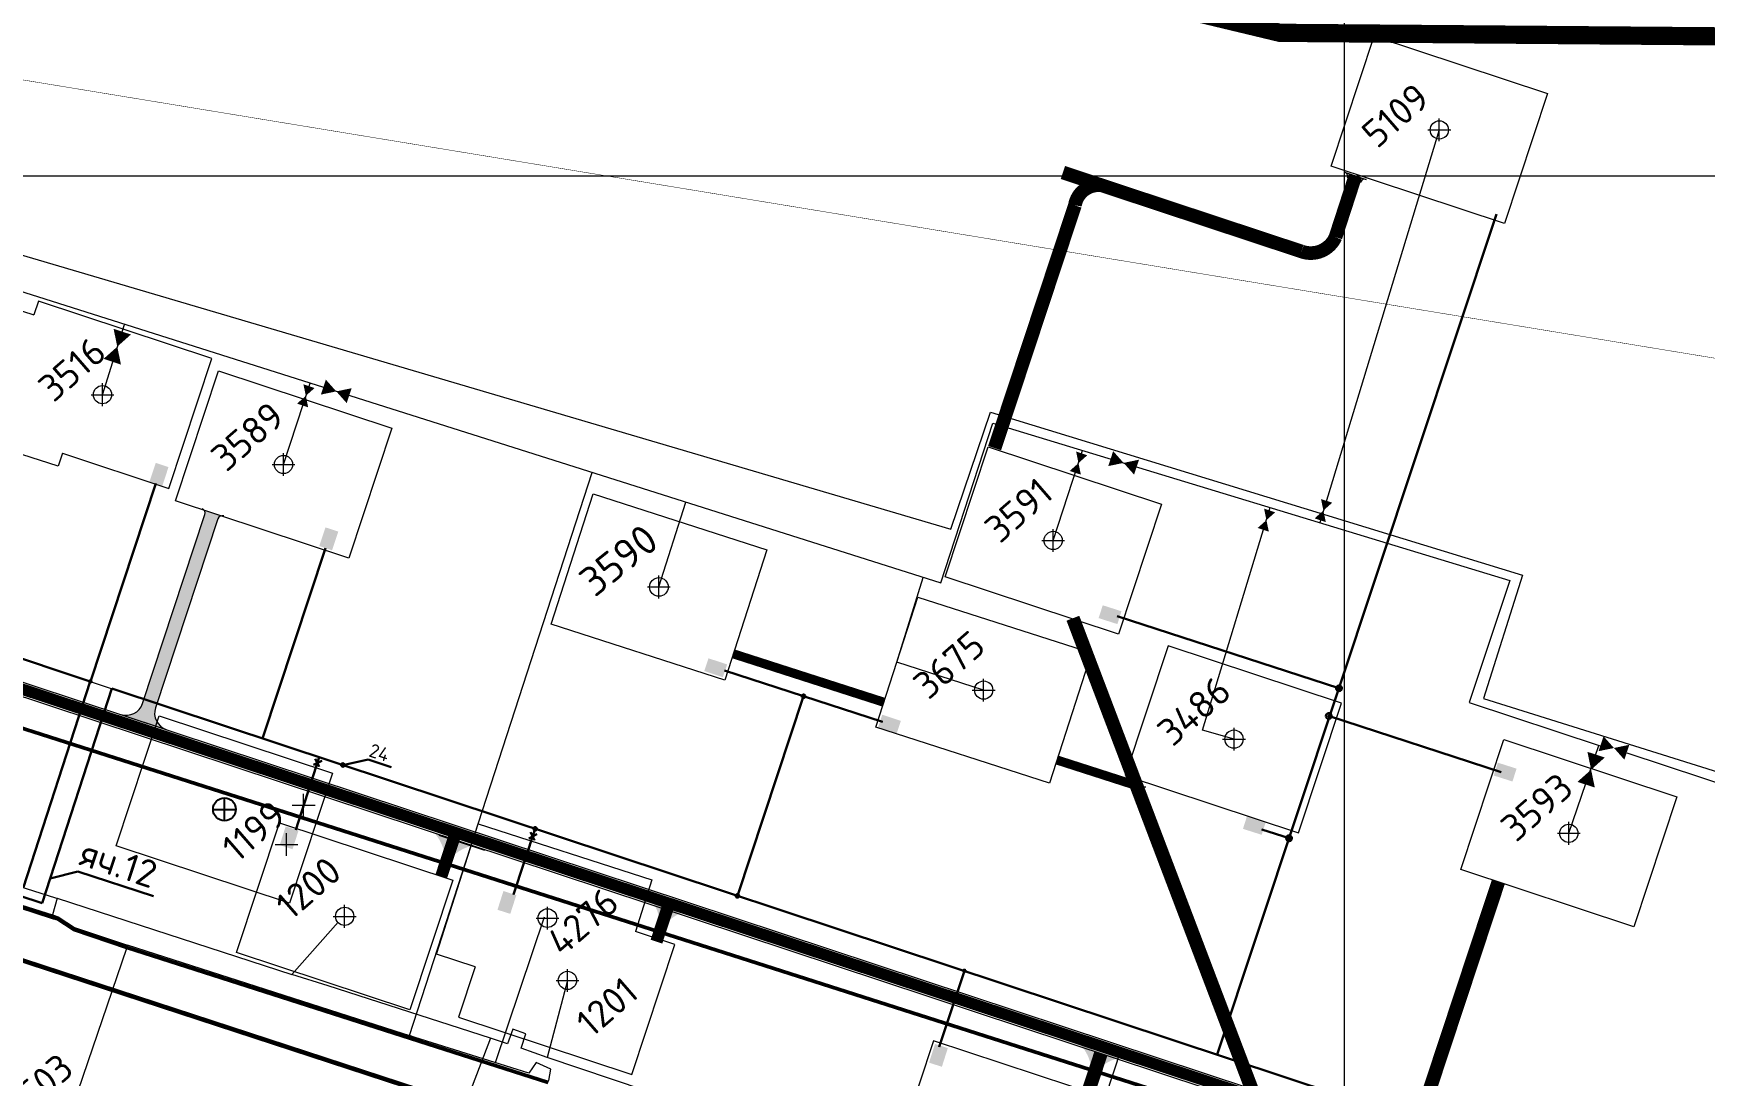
# Model space of a CAD drawing. Header units: millimetres. Extents: x 519 to 9564855, y -810 to 5021775.
# Drawn here: x 9538425 to 9539158, y 4998605 to 4999062 of the extents above; entities that cross this region are included whole.
import ezdxf

# ---------------------------------------------------------------- set-up
doc = ezdxf.new("R2010")
doc.units = ezdxf.units.MM
doc.header["$LTSCALE"] = 2
doc.header["$MEASUREMENT"] = 0
doc.header["$PDMODE"] = 2
doc.header["$PDSIZE"] = 5
doc.linetypes.add('92051501$0$GROUND1', pattern=[60, 50, -10])
for name, color, linetype in [('164 скв. на 2011 год (измененные)', 121, 'Continuous'), ('Existing roads', 41, 'Continuous'), ('Future Roads', 44, 'Continuous'), ('GRID_PULKOVO', 7, 'Continuous'), ('Injection lines', 164, 'Continuous'), ('OilColl&Flowlines', 3, 'Continuous'), ('ROAD_GROUND', 9, 'Continuous'), ('Stage 9.Frame&Text', 7, 'Continuous'), ('Газопровод', 4, 'Continuous'), ('Скважины на 2015 год', 7, 'Continuous'), ('Скважины на 2021 год', 7, 'Continuous')]:
    doc.layers.add(name, color=color, linetype=linetype)
for name, color, linetype, lineweight in [('PPLINE_GAS', 4, 'GAS_LINE', 30), ('WELLS(drilled after 2000y)', 6, 'Continuous', 40), ('Скважины на 2024 год- Резерв', 202, 'Continuous', 25), ('Скважины на 2026', 222, 'Continuous', 50), ('ТХ_Проект. НГ', 244, 'g_122_n', 50), ('ТХ_Сущ. НГ', 244, 'g_122_n', 5), ('Электро', 1, 'Continuous', 30), ('Электроснаб', 1, 'Continuous', 18), ('Электроснабжене', 1, 'Continuous', 18)]:
    doc.layers.add(name, color=color, linetype=linetype, lineweight=lineweight)
doc.styles.add('92051501$0$STANDARD', font='simplex.shx')
doc.styles.add('Elect', font='isocpeur.ttf')
doc.styles.add('GeoApp', font='', dxfattribs={"height": 1})
doc.styles.add('Line_GUGK', font='')
doc.styles.get("Standard").update_dxf_attribs({"font": 'isocpeur.ttf', "width": 0.5})
doc.styles.get('GeoApp').set_extended_font_data('D431', italic=True)
doc.styles.get('Line_GUGK').set_extended_font_data('Bm431', italic=True)
doc.linetypes.add('g5_121_g', pattern='A,4,-0.4,["Г",GeoApp,S=1,R=0,X=0,Y=-0.5],-1.2,12', length=17.6)
doc.linetypes.add('g_122_n', pattern='A,2,-2,3,-0.6,["Н",Line_GUGK,S=2,R=0,X=0,Y=-1],-3,3,-2,8,-2,8,-2,6', length=41.6)
doc.linetypes.add('GAS_LINE', pattern='A,0.5,-0.2,["G",92051501$0$STANDARD,S=0.1,R=0,X=-0.1,Y=-0.05],-0.05', length=0.75)

# ---------------------------------------------------------------- blocks, each defined once
blk = doc.blocks.new('92051501$0$VALVE')
at = {"layer": 'OilColl&Flowlines'}
for points in [[(-5.97, -3.45), (-5.97, 3.45), (0, 0)], [(5.97, -3.45), (0, 0), (5.97, 3.45)]]:
    blk.add_solid(points, dxfattribs=at)

msp = doc.modelspace()

# ---------------------------------------------------------------- hatches: boundary and pattern name
at = {"layer": 'Existing roads', "lineweight": 0}
msp.add_hatch(color=256, dxfattribs=at).paths.add_polyline_path([(9539007.14499, 4998997.1524, -0.414213563), (9539009.67196, 4998998.42287), (9539000.17595, 4999001.56493, -0.414207454), (9539001.44643, 4998999.03799)])
h = msp.add_hatch(color=256, dxfattribs=at)
edge = h.paths.add_edge_path()
edge.add_line((9538463.56433, 4998763.84338), (9538483.50356, 4998757.24585))
edge.add_arc((9538485.85955, 4998764.36619), 7.5, 161.69155602, 251.69155602, ccw=False)
edge.add_line((9538478.73921, 4998766.72218), (9538506.14609, 4998849.55197))
edge.add_arc((9538508.04484, 4998848.92371), 2, 71.69155601, 161.69155601, ccw=False)
edge.add_line((9538508.67311, 4998850.82246), (9538499.17709, 4998853.96452))
edge.add_arc((9538498.54884, 4998852.06581), 1.99996, -18.30724896, 71.69155603, ccw=False)
edge.add_line((9538500.44757, 4998851.43759), (9538473.04067, 4998768.60773))
edge.add_arc((9538465.92033, 4998770.96372), 7.5, 251.69155602, 341.69155601, ccw=False)
h = msp.add_hatch(color=256, dxfattribs=at)
h.paths.add_polyline_path([(9538607.08465, 4998701.77135), (9538605.49741, 4998702.36812, 0.155118741), (9538600.96476, 4998711.90513), (9538609.52035, 4998709.15199)])
h.paths.add_polyline_path([(9538608.61035, 4998701.19773), (9538607.08465, 4998701.77135), (9538609.52035, 4998709.15199), (9538618.31629, 4998706.32151, 0.161550784)])
at = {"layer": 'Existing roads', "linetype": 'ByBlock', "lineweight": 0}
h = msp.add_hatch(color=256, dxfattribs=at)
h.paths.add_polyline_path([(9538890.58611, 4998608.66393), (9538888.99887, 4998609.26069, 0.155118741), (9538884.46622, 4998618.7977), (9538893.02182, 4998616.04456)])
h.paths.add_polyline_path([(9538892.11182, 4998608.0903), (9538890.58611, 4998608.66393), (9538893.02182, 4998616.04456), (9538901.81775, 4998613.21408, 0.161550784)])
at = {"layer": 'Future Roads', "lineweight": 0}
h = msp.add_hatch(color=256, dxfattribs=at)
h.paths.add_polyline_path([(9538701.40265, 4998673.0926), (9538699.81541, 4998673.68937, 0.155118741), (9538695.28275, 4998683.22638), (9538703.83835, 4998680.47323)])
h.paths.add_polyline_path([(9538702.92835, 4998672.51898), (9538701.40265, 4998673.0926), (9538703.83835, 4998680.47323), (9538712.63429, 4998677.64275, 0.161550784)])
at = {"layer": 'Электро'}
for points in [[(9538476.14882, 4998865.9485), (9538481.76105, 4998864.09151), (9538484.46828, 4998872.27337), (9538478.85604, 4998874.13035)], [(9538550.5732, 4998837.65274), (9538556.18544, 4998835.79576), (9538558.89266, 4998843.97761), (9538553.28043, 4998845.8346)], [(9538894.1155, 4998811.68341), (9538892.31973, 4998806.05129), (9538900.53059, 4998803.43331), (9538902.32635, 4998809.06544)], [(9538894.1155, 4998811.68341), (9538892.31973, 4998806.05129), (9538900.53059, 4998803.43331), (9538902.32635, 4998809.06544)], [(9539067.37274, 4998742.67157), (9539065.57697, 4998737.03945), (9539073.78783, 4998734.42148), (9539075.58359, 4998740.0536)], [(9539067.37274, 4998742.67157), (9539065.57697, 4998737.03945), (9539073.78783, 4998734.42148), (9539075.58359, 4998740.0536)], [(9538957.40747, 4998719.28922), (9538955.61171, 4998713.6571), (9538963.82256, 4998711.03912), (9538965.61833, 4998716.67125)], [(9538957.40747, 4998719.28922), (9538955.61171, 4998713.6571), (9538963.82256, 4998711.03912), (9538965.61833, 4998716.67125)]]:
    msp.add_hatch(color=256, dxfattribs=at).paths.add_polyline_path(points)
at = {"layer": 'Электро', "ltscale": 0.5}
for points in [[(9538727.56258, 4998780.12088), (9538729.41957, 4998785.73312), (9538721.23771, 4998788.44034), (9538719.38073, 4998782.82811)], [(9538803.7388, 4998755.36973), (9538805.59579, 4998760.98196), (9538797.41393, 4998763.68919), (9538795.55694, 4998758.07696)], [(9538541.47731, 4998712.94501), (9538535.84519, 4998714.74078), (9538533.22722, 4998706.52992), (9538538.85934, 4998704.73416)], [(9538636.96438, 4998684.59366), (9538631.33226, 4998686.38942), (9538628.71429, 4998678.17857), (9538634.34641, 4998676.38281)], [(9538826.20289, 4998617.55179), (9538820.57077, 4998619.34756), (9538817.9528, 4998611.1367), (9538823.58492, 4998609.34094)]]:
    msp.add_hatch(color=256, dxfattribs=at).paths.add_polyline_path(points)
at = {"layer": 'Электроснаб', "lineweight": 0}
for points in [[(9538476.14882, 4998865.9485), (9538481.76105, 4998864.09151), (9538484.46828, 4998872.27337), (9538478.85604, 4998874.13035)], [(9538550.5732, 4998837.65274), (9538556.18544, 4998835.79576), (9538558.89266, 4998843.97761), (9538553.28043, 4998845.8346)], [(9538894.1155, 4998811.68341), (9538892.31973, 4998806.05129), (9538900.53059, 4998803.43331), (9538902.32635, 4998809.06544)], [(9538894.1155, 4998811.68341), (9538892.31973, 4998806.05129), (9538900.53059, 4998803.43331), (9538902.32635, 4998809.06544)], [(9539067.37274, 4998742.67157), (9539065.57697, 4998737.03945), (9539073.78783, 4998734.42148), (9539075.58359, 4998740.0536)], [(9539067.37274, 4998742.67157), (9539065.57697, 4998737.03945), (9539073.78783, 4998734.42148), (9539075.58359, 4998740.0536)], [(9538957.40747, 4998719.28922), (9538955.61171, 4998713.6571), (9538963.82256, 4998711.03912), (9538965.61833, 4998716.67125)], [(9538957.40747, 4998719.28922), (9538955.61171, 4998713.6571), (9538963.82256, 4998711.03912), (9538965.61833, 4998716.67125)]]:
    msp.add_hatch(color=1, dxfattribs=at).paths.add_polyline_path(points)
at = {"layer": 'Электроснаб', "lineweight": 0, "ltscale": 0.5}
for points in [[(9538727.56258, 4998780.12088), (9538729.41957, 4998785.73312), (9538721.23771, 4998788.44034), (9538719.38073, 4998782.82811)], [(9538803.7388, 4998755.36973), (9538805.59579, 4998760.98196), (9538797.41393, 4998763.68919), (9538795.55694, 4998758.07696)], [(9538541.47731, 4998712.94501), (9538535.84519, 4998714.74078), (9538533.22722, 4998706.52992), (9538538.85934, 4998704.73416)], [(9538636.96438, 4998684.59366), (9538631.33226, 4998686.38942), (9538628.71429, 4998678.17857), (9538634.34641, 4998676.38281)], [(9538826.20289, 4998617.55179), (9538820.57077, 4998619.34756), (9538817.9528, 4998611.1367), (9538823.58492, 4998609.34094)]]:
    msp.add_hatch(color=1, dxfattribs=at).paths.add_polyline_path(points)
at = {"layer": 'Электроснабжене', "lineweight": 0}
for points in [[(9538476.14882, 4998865.9485), (9538481.76105, 4998864.09151), (9538484.46828, 4998872.27337), (9538478.85604, 4998874.13035)], [(9538550.5732, 4998837.65274), (9538556.18544, 4998835.79576), (9538558.89266, 4998843.97761), (9538553.28043, 4998845.8346)], [(9538894.1155, 4998811.68341), (9538892.31973, 4998806.05129), (9538900.53059, 4998803.43331), (9538902.32635, 4998809.06544)], [(9538894.1155, 4998811.68341), (9538892.31973, 4998806.05129), (9538900.53059, 4998803.43331), (9538902.32635, 4998809.06544)], [(9539067.37274, 4998742.67157), (9539065.57697, 4998737.03945), (9539073.78783, 4998734.42148), (9539075.58359, 4998740.0536)], [(9539067.37274, 4998742.67157), (9539065.57697, 4998737.03945), (9539073.78783, 4998734.42148), (9539075.58359, 4998740.0536)], [(9538957.40747, 4998719.28922), (9538955.61171, 4998713.6571), (9538963.82256, 4998711.03912), (9538965.61833, 4998716.67125)], [(9538957.40747, 4998719.28922), (9538955.61171, 4998713.6571), (9538963.82256, 4998711.03912), (9538965.61833, 4998716.67125)]]:
    msp.add_hatch(color=1, dxfattribs=at).paths.add_polyline_path(points)
at = {"layer": 'Электроснабжене', "lineweight": 0, "ltscale": 0.5}
for points in [[(9538727.56258, 4998780.12088), (9538729.41957, 4998785.73312), (9538721.23771, 4998788.44034), (9538719.38073, 4998782.82811)], [(9538803.7388, 4998755.36973), (9538805.59579, 4998760.98196), (9538797.41393, 4998763.68919), (9538795.55694, 4998758.07696)], [(9538541.47731, 4998712.94501), (9538535.84519, 4998714.74078), (9538533.22722, 4998706.52992), (9538538.85934, 4998704.73416)], [(9538636.96438, 4998684.59366), (9538631.33226, 4998686.38942), (9538628.71429, 4998678.17857), (9538634.34641, 4998676.38281)], [(9538826.20289, 4998617.55179), (9538820.57077, 4998619.34756), (9538817.9528, 4998611.1367), (9538823.58492, 4998609.34094)]]:
    msp.add_hatch(color=1, dxfattribs=at).paths.add_polyline_path(points)

# ---------------------------------------------------------------- linework, layer by layer
at = {"layer": '164 скв. на 2011 год (измененные)', "color": 0, "linetype": 'ByBlock', "lineweight": 0}
msp.add_lwpolyline([(9538903.98202, 4998736.9776), (9538979.96255, 4998711.83702), (9538998.81798, 4998768.82241), (9538922.83745, 4998793.96299)], close=True, dxfattribs=at)
msp.add_lwpolyline([(9538972.71547, 4998575.39258), (9538978.21798, 4998592.02241), (9538902.23745, 4998617.16299), (9538895.17992, 4998595.83353)], dxfattribs=at)
msp.add_circle((9538951.7, 4998753), 4, dxfattribs=at)
msp.add_point((9538951.7, 4998753), dxfattribs=at)
at = {"layer": 'DEFPOINTS', "color": 1, "lineweight": 0, "ltscale": 80}
for p in [(9538453.8, 4998900.2), (9538659.4, 4998647.2)]:
    msp.add_point(p, dxfattribs=at)
at = {"layer": 'Existing roads', "color": 3, "linetype": 'ByBlock', "lineweight": 0, "ltscale": 80}
msp.add_line((9539041.7, 4999020.1), (9538989.26704, 4998847.91991), dxfattribs=at)
at = {"layer": 'Existing roads', "lineweight": 0}
for p, q in [((9539000.17595, 4999001.56493), (9539009.67196, 4998998.42287)), ((9539001.44643, 4998999.03799), (9539007.14499, 4998997.1524)), ((9538463.56433, 4998763.84338), (9538483.50356, 4998757.24585)), ((9538603.06433, 4998710.84338), (9538623.00356, 4998704.24585))]:
    msp.add_line(p, q, dxfattribs=at)
at = {"layer": 'Existing roads', "linetype": 'ByBlock', "lineweight": 0, "const_width": 6, "flags": 128}
msp.add_lwpolyline([(9538846.70107, 4998880.58376), (9538881.92014, 4998987.02375, -0.40857926), (9538893.74495, 4998995.77568), (9538981.23766, 4998966.82592, 0.395810507), (9538996.18333, 4998973.13016), (9539004.92396, 4998999.9939)], format="xyb", dxfattribs=at)
for points in [[(9538893.74495, 4998995.77568), (9538876.63712, 4999001.43635)], [(9538881.04059, 4998805.99712), (9538960.82647, 4998595.94366)], [(9539029.92386, 4998576.54522), (9539067.57049, 4998690.32186)], [(9538893.30819, 4998615.11473), (9538887.74231, 4998598.2945)]]:
    msp.add_lwpolyline(points, dxfattribs=at)
at = {"layer": 'Existing roads', "lineweight": 0, "flags": 128}
for points in [[(9538463.56433, 4998763.84338, 0.414213562), (9538473.04067, 4998768.60773), (9538500.44757, 4998851.43759, 0.414207454), (9538499.17709, 4998853.96452, 0.414207454)], [(9538508.67311, 4998850.82246, 0.414213562), (9538506.14609, 4998849.55197), (9538478.73921, 4998766.72218, 0.414213562), (9538483.50356, 4998757.24585)]]:
    msp.add_lwpolyline(points, format="xyb", dxfattribs=at)
at = {"layer": 'Existing roads', "linetype": 'ByBlock', "lineweight": 0, "ltscale": 5, "const_width": 4}
for points in [[(9538798.16786, 4998769.15373), (9538732.09984, 4998790.40067)], [(9538874.06078, 4998743.8354), (9538908.92997, 4998732.6254)]]:
    msp.add_lwpolyline(points, dxfattribs=at)
at = {"layer": 'Existing roads', "lineweight": 0, "const_width": 5.4}
msp.add_lwpolyline([(9538609.65684, 4998709.70599), (9538604.09097, 4998692.88576)], dxfattribs=at)
at = {"layer": 'Existing roads', "lineweight": 0}
for centre, radius, start, end in [((9538999.5477, 4998999.66621), 1.99996, 341.691556, 71.69155607), ((9539009.04371, 4998996.52415), 1.99996, 71.69155607, 161.69155606), ((9538912.2602, 4998729.4927), 2.5, 71.69155605, 161.691556)]:
    msp.add_arc(centre, radius, start, end, dxfattribs=at)
at = {"layer": 'Future Roads', "lineweight": 0, "const_width": 5.4}
msp.add_lwpolyline([(9538703.97484, 4998681.02723), (9538698.40896, 4998664.20701)], dxfattribs=at)
at = {"layer": 'GRID_PULKOVO', "lineweight": 0}
for p, q in [((9539000, 5010000), (9539000, 4992000)), ((9533000, 4999000), (9548000, 4999000))]:
    msp.add_line(p, q, dxfattribs=at)
at = {"layer": 'Injection lines', "lineweight": 0, "const_width": 2}
msp.add_lwpolyline([(9539462.79, 4998314.73), (9538003.15109, 4998792.58581)], dxfattribs=at)
at = {"layer": 'OilColl&Flowlines', "lineweight": 0}
for p, q in [((9537876.75795, 4999121.27757), (9538823.12295, 4998821.47873)), ((9538534.9, 4998873.4), (9538546.5349, 4998909.09902)), ((9538823.12295, 4998821.47873), (9538845.88315, 4998891.58374)), ((9538845.88315, 4998891.58374), (9539072.55697, 4998822.55613)), ((9538872.4, 4998840.1), (9538885.30699, 4998879.57823)), ((9539072.55697, 4998822.55613), (9539054.85226, 4998769.0485)), ((9539098.5, 4998711.7), (9539111.6531, 4998750.25413)), ((9539123.89216, 4998747.03568), (9540784.68084, 4998197.72698))]:
    msp.add_line(p, q, dxfattribs=at)
at = {"layer": 'OilColl&Flowlines', "color": 3, "lineweight": 0}
for p, q in [((9538455.5, 4998904), (9538465.23676, 4998934.85345)), ((9539054.85226, 4998769.0485), (9539112.30351, 4998750.03892))]:
    msp.add_line(p, q, dxfattribs=at)
at = {"layer": 'OilColl&Flowlines', "color": 3, "linetype": 'ByBlock', "lineweight": 0, "ltscale": 80}
msp.add_lwpolyline([(9538951.7, 4998753), (9538937.83929, 4998756.87063), (9538967.57736, 4998854.52493)], dxfattribs=at)
at = {"layer": 'OilColl&Flowlines', "color": 3, "lineweight": 0}
for points in [[(9538467.97792, 4998930.39184), (9538461.99815, 4998925.06564), (9538460.37542, 4998932.90737)], [(9538463.62089, 4998917.22391), (9538456.01839, 4998919.73945), (9538461.99815, 4998925.06564)]]:
    msp.add_solid(points, dxfattribs=at)
at = {"layer": 'OilColl&Flowlines', "lineweight": 0}
for points in [[(9538548.52187, 4998906.93951), (9538544.6715, 4998903.50998), (9538543.62662, 4998908.55926)], [(9538545.71638, 4998898.46069), (9538540.82113, 4998900.08044), (9538544.6715, 4998903.50998)], [(9538887.33832, 4998877.44394), (9538883.48795, 4998874.0144), (9538882.44307, 4998879.06369)], [(9538884.53284, 4998868.96511), (9538879.63758, 4998870.58486), (9538883.48795, 4998874.0144)], [(9538994.73071, 4998856.64724), (9538990.88034, 4998853.2177), (9538989.83546, 4998858.26699)], [(9538966.94515, 4998843.9684), (9538962.0499, 4998845.58815), (9538965.90027, 4998849.01769)], [(9538969.75064, 4998852.44723), (9538965.90027, 4998849.01769), (9538964.85539, 4998854.06698)], [(9538991.92522, 4998848.16841), (9538987.02997, 4998849.78816), (9538990.88034, 4998853.2177)], [(9539114.25457, 4998744.91673), (9539108.27481, 4998739.59053), (9539106.65207, 4998747.43227)], [(9539109.89754, 4998731.7488), (9539102.29504, 4998734.26434), (9539108.27481, 4998739.59053)]]:
    msp.add_solid(points, dxfattribs=at)
at = {"layer": 'PPLINE_GAS', "linetype": 'g5_121_g', "lineweight": 0}
msp.add_line((9537913.66251, 4999114.70847, 0), (9538827.54659, 4998845.07253), dxfattribs=at)
at = {"layer": 'PPLINE_GAS', "linetype": 'GAS_LINE', "lineweight": 0, "ltscale": 20}
for p, q in [((9538827.54659, 4998845.07253), (9538844.89153, 4998896.41222)), ((9538844.89153, 4998896.41222), (9539078.21555, 4998824.85403)), ((9539078.21555, 4998824.85403), (9539061.06793, 4998770.74322)), ((9539061.06793, 4998770.74322), (9539483.12639, 4998638.39928))]:
    msp.add_line(p, q, dxfattribs=at)
at = {"layer": 'PPLINE_GAS', "linetype": 'g5_121_g', "lineweight": -2, "const_width": 0.2}
msp.add_lwpolyline([(9537831.81227, 4999146.8258), (9537916.7796, 4999124.87094), (9539818.92763, 4998812.07021), (9541254.47752, 4998655.71676), (9542078.75562, 4998382.97871), (9541951.37597, 4998003.12532)], dxfattribs=at)
at = {"layer": 'ROAD_GROUND', "color": 8, "lineweight": 0, "const_width": 5}
msp.add_lwpolyline([(9535200.39148, 4999770.59044), (9535654.4447, 4999622.8796), (9535702.14679, 4999615.17926), (9535756.46987, 4999597.40633), (9536146.05351, 4999472.41159), (9536838.69867, 4999252.09722), (9536945.55393, 4999213.74917), (9537005.97796, 4999201.14415), (9537144.17183, 4999148.99552), (9537222.40936, 4999107.68132), (9537310.97232, 4999086.06124), (9537409.31387, 4999087.76023), (9537579.61041, 4999053.05906), (9539143.4794, 4998535.60314)], dxfattribs=at)
at = {"layer": 'ROAD_GROUND', "color": 253, "lineweight": 0}
for points in [[(9535204.88231, 4999766.11051), (9535653.737, 4999619.955), (9535701.437, 4999612.255), (9535755.537, 4999594.555), (9536145.137, 4999469.555), (9536837.737, 4999249.255), (9536944.737, 4999210.855), (9537005.137, 4999198.255), (9537142.937, 4999146.255), (9537221.337, 4999104.855), (9537310.637, 4999083.055), (9537409.037, 4999084.755), (9537578.837, 4999050.155), (9539142.537, 4998532.755)], [(9535206.74002, 4999771.81568), (9535655.1524, 4999625.80419), (9535702.85658, 4999618.10352), (9535757.38638, 4999600.2629), (9536146.96285, 4999475.27045), (9536839.66034, 4999254.93944), (9536946.37086, 4999216.64333), (9537006.81892, 4999204.0333), (9537145.40667, 4999151.73604), (9537223.48172, 4999110.50763), (9537311.30764, 4999089.06749), (9537409.59075, 4999090.76547), (9537580.38382, 4999055.96311), (9539144.42179, 4998538.45128)]]:
    msp.add_lwpolyline(points, dxfattribs=at)
at = {"layer": 'Stage 9.Frame&Text', "color": 0, "linetype": 'ByBlock', "lineweight": 0}
for points in [[(9538437.92436, 4998878.36874), (9538484.56255, 4998862.93701), (9538503.41798, 4998919.92241), (9538427.43745, 4998945.06299), (9538425.45772, 4998939.07978)], [(9538618.91104, 4998653.22757), (9538611.58202, 4998631.07759), (9538687.56255, 4998605.93701), (9538706.41798, 4998662.92241), (9538689.17321, 4998668.62839)]]:
    msp.add_lwpolyline(points, dxfattribs=at)
for centre in [(9538455.5, 4998904), (9538659.4, 4998647.2)]:
    msp.add_circle(centre, 4, dxfattribs=at)
for p in [(9538455.5, 4998904), (9538659.4, 4998647.2)]:
    msp.add_point(p, dxfattribs=at)
at = {"layer": 'WELLS(drilled after 2000y)', "color": 0, "linetype": 'ByBlock', "lineweight": 0}
for p, q in [((9538994.28202, 4999004.17759), (9539013.13745, 4999061.16299)), ((9539013.13745, 4999061.16299), (9539089.11798, 4999036.02241)), ((9539089.11798, 4999036.02241), (9539070.26255, 4998979.03701)), ((9539070.26255, 4998979.03701), (9538994.28202, 4999004.17759)), ((9538514.28202, 4998659.3776), (9538533.13745, 4998716.36299)), ((9538533.13745, 4998716.36299), (9538609.11798, 4998691.22241)), ((9538609.11798, 4998691.22241), (9538590.26254, 4998634.23702)), ((9538590.26254, 4998634.23702), (9538514.28202, 4998659.3776))]:
    msp.add_line(p, q, dxfattribs=at)
at = {"layer": 'WELLS(drilled after 2000y)', "color": 0, "lineweight": 0}
for p, q in [((9538461.58202, 4998706.27759), (9538480.43745, 4998763.26299)), ((9538480.43745, 4998763.26299), (9538556.41798, 4998738.12241)), ((9538556.41798, 4998738.12241), (9538537.56255, 4998681.13701)), ((9538537.56255, 4998681.13701), (9538461.58202, 4998706.27759))]:
    msp.add_line(p, q, dxfattribs=at)
at = {"layer": 'WELLS(drilled after 2000y)', "color": 0, "linetype": 'ByBlock', "lineweight": 0}
for points in [[(9538487.48202, 4998857.4776), (9538506.33745, 4998914.46299), (9538582.31798, 4998889.32241), (9538563.46254, 4998832.33702), (9538487.48202, 4998857.4776)], [(9538824.98202, 4998824.1776), (9538843.83745, 4998881.16299), (9538919.81798, 4998856.02241), (9538900.96254, 4998799.03702), (9538824.98202, 4998824.1776)], [(9539051.08202, 4998695.7776), (9539069.93745, 4998752.76299), (9539145.91798, 4998727.62241), (9539127.06254, 4998670.63702), (9539051.08202, 4998695.7776)], [(9538895.17992, 4998595.83353), (9538819.83745, 4998620.76299), (9538800.98202, 4998563.7776), (9538876.96254, 4998538.63702), (9538884.02008, 4998559.96647)]]:
    msp.add_lwpolyline(points, dxfattribs=at)
for centre in [(9539041.7, 4999020.1), (9538534.9, 4998873.4), (9538872.4, 4998840.1), (9539098.5, 4998711.7), (9538561.7, 4998675.3)]:
    msp.add_circle(centre, 4, dxfattribs=at)
at = {"layer": 'WELLS(drilled after 2000y)', "color": 0, "linetype": 'ByBlock', "lineweight": 0, "ltscale": 80}
for p in [(9539041.7, 4999020.1), (9538561.7, 4998675.3)]:
    msp.add_point(p, dxfattribs=at)
at = {"layer": 'WELLS(drilled after 2000y)', "color": 0, "linetype": 'ByBlock', "lineweight": 0}
for p in [(9538534.9, 4998873.4), (9538872.4, 4998840.1), (9539098.5, 4998711.7)]:
    msp.add_point(p, dxfattribs=at)
at = {"layer": 'Газопровод', "color": 132, "linetype": '92051501$0$GROUND1', "lineweight": 100, "const_width": 8}
msp.add_lwpolyline([(9538208.05719, 4999245.47995), (9538499.86844, 4999175.86436), (9538971.78223, 4999062.66574), (9539486.46585, 4999058.55934), (9539888.95267, 4999055.3481), (9540053.08435, 4998999.55479), (9541126.88452, 4999047.4904), (9541383.70351, 4998955.42621), (9541415.32969, 4999043.64948), (9541562.32872, 4998990.95352), (9541638.08906, 4999030.21862), (9542360.14316, 4998997.38363), (9542560.60032, 4998933.78826), (9542840.89936, 4999015.69811), (9543420.27442, 4998806.1659), (9543796.43093, 4998670.12811), (9544078.54831, 4998568.09977), (9544326.16537, 4998478.54853), (9544361.18195, 4998467.56086), (9544552.00801, 4998407.68251), (9544933.66012, 4998287.92581), (9545313.78318, 4998168.6489), (9545154.73463, 4997661.77778), (9545137.40509, 4997667.2452)], dxfattribs=at)
at = {"layer": 'Скважины на 2015 год', "color": 3, "linetype": 'ByBlock', "lineweight": 0, "ltscale": 5}
for p, q in [((9538699.5, 4998819.7), (9538711.28688, 4998856.90726)), ((9538803.82496, 4998786.74467), (9538815.43203, 4998823.91514)), ((9538841.9, 4998774.5), (9538803.82496, 4998786.74467)), ((9538649.2, 4998675), (9538627.75377, 4998611.01114))]:
    msp.add_line(p, q, dxfattribs=at)
at = {"layer": 'Скважины на 2015 год', "color": 0, "linetype": 'ByBlock', "lineweight": 0}
for points in [[(9538437.92436, 4998878.36874), (9538436.0811, 4998872.63707), (9538359.92244, 4998897.12908), (9538378.29144, 4998954.24808), (9538425.45772, 4998939.07978)], [(9538746.76813, 4998836.01215), (9538728.39912, 4998778.89316), (9538652.24046, 4998803.38517), (9538670.60947, 4998860.50416), (9538746.76813, 4998836.01215)], [(9538889.16813, 4998790.81215), (9538870.79912, 4998733.69316), (9538794.64046, 4998758.18517), (9538813.00947, 4998815.30416), (9538889.16813, 4998790.81215)]]:
    msp.add_lwpolyline(points, dxfattribs=at)
at = {"layer": 'Скважины на 2015 год', "color": 0, "linetype": 'ByBlock', "lineweight": 0, "ltscale": 5}
for points in [[(9538618.91104, 4998653.22757), (9538601.94046, 4998658.68517), (9538620.30947, 4998715.80416), (9538696.46813, 4998691.31215)], [(9538696.46813, 4998691.31215), (9538689.17321, 4998668.62839)]]:
    msp.add_lwpolyline(points, dxfattribs=at)
at = {"layer": 'Скважины на 2015 год', "color": 0, "linetype": 'ByBlock', "lineweight": 0}
for centre, radius in [((9538699.5, 4998819.7), 4.09), ((9538841.9, 4998774.5), 4)]:
    msp.add_circle(centre, radius, dxfattribs=at)
at = {"layer": 'Скважины на 2015 год', "color": 0, "linetype": 'ByBlock', "lineweight": 0, "ltscale": 5}
msp.add_circle((9538650.60927, 4998674.52767), 4.09, dxfattribs=at)
at = {"layer": 'Скважины на 2015 год', "color": 0, "linetype": 'ByBlock', "lineweight": 0}
for p in [(9538699.5, 4998819.7), (9538841.9, 4998774.5)]:
    msp.add_point(p, dxfattribs=at)
at = {"layer": 'Скважины на 2015 год', "linetype": 'ByBlock', "lineweight": 0, "ltscale": 5}
for p in [(9538543.70416, 4998724.03087, 0), (9538536.19946, 4998706.77705)]:
    msp.add_point(p, dxfattribs=at)
at = {"layer": 'Скважины на 2015 год', "color": 0, "linetype": 'ByBlock', "lineweight": 0, "ltscale": 5}
msp.add_point((9538650.60927, 4998674.52767), dxfattribs=at)
at = {"layer": 'Скважины на 2024 год- Резерв'}
msp.add_circle((9538509, 4998722.2), 5, dxfattribs=at)
msp.add_point((9538509, 4998722.2), dxfattribs=at)
at = {"layer": 'Скважины на 2026'}
msp.add_line((9536427.64777, 4999394.69832), (9542059.39265, 4997594.73601), dxfattribs=at)
at = {"layer": 'ТХ_Проект. НГ', "color": 3, "linetype": 'ByBlock', "ltscale": 0.3}
msp.add_line((9538466.19779, 4998661.68693, -22.4853), (9538650.9063, 4998602.44117, -21.8667), dxfattribs=at)
at = {"layer": 'ТХ_Проект. НГ', "color": 3, "linetype": 'ByBlock', "ltscale": 0.3, "elevation": -22.4853}
msp.add_lwpolyline([(9538419.4258, 4998679.46247), (9538433.2975, 4998674.97064), (9538434.2225, 4998674.68129), (9538435.7472, 4998674.15773), (9538442.9692, 4998669.51497), (9538466.1787, 4998661.69337), (9538466.1787, 4998661.69337)], dxfattribs=at)
at = {"layer": 'ТХ_Сущ. НГ', "color": 3, "linetype": 'ByBlock', "lineweight": 13, "ltscale": 0.3}
for points, elevation in [([(9538592.11104, 4998622.37311), (9538590.09795, 4998623.00716), (9538670.20952, 4998869.92015)], -21.9503), ([(9538357.5521, 4998707.9289), (9538434.9671, 4998683.4561)], -22.0794), ([(9538419.7318, 4998680.4145), (9538433.6035, 4998675.9455), (9538434.5285, 4998675.7018), (9538436.0532, 4998675.0461), (9538443.2752, 4998670.467), (9538466.4847, 4998662.6454), (9538466.4847, 4998662.6454)], -22.4853), ([(9538434.9671, 4998683.4561), (9538435.655, 4998683.2175), (9538433.6035, 4998675.9455)], -22.4853), ([(9538435.655, 4998683.2175), (9538538.6024, 4998649.7908)], -22.4853), ([(9538625.6649, 4998621.9242), (9538554.4591, 4998644.8596), (9538538.6024, 4998649.7908), (9538558.884, 4998672.69341)], -21.9473), ([(9538651.2123, 4998603.3932), (9538652.1132, 4998608.2325), (9538645.6288, 4998611.1904), (9538642.4465, 4998606.5193), (9538587.5045, 4998623.824), (9538466.4847, 4998662.6454), (9538466.0403, 4998661.1608), (9538440.5, 4998586.2)], -21.8667), ([(9538659.4, 4998647.2), (9538650.5446, 4998613.4413)], -22.3672), ([(9538625.6649, 4998621.9242), (9538610.6825, 4998582.9208), (9538579.8, 4998510.4)], -21.9473), ([(9538650.5446, 4998613.4413), (9538639.1033, 4998617.4418), (9538641.1232, 4998623.8447), (9538635.4104, 4998625.84), (9538633.1307, 4998619.4584), (9538625.6649, 4998621.9242)], -22.3672), ([(9538865.3408, 4998541.0067), (9538650.5446, 4998613.4413)], -22.5076)]:
    msp.add_lwpolyline(points, dxfattribs=dict(at, elevation=elevation))
at = {"layer": 'Электро'}
for p, q in [((9538944.29148, 4998614.69678, 0), (9539066.82527, 4998983.09056, 0)), ((9538478.8998, 4998865.02939), (9538450.1897, 4998778.31771, 0)), ((9538525.68692, 4998753.29815, 0), (9538553.32419, 4998836.73364)), ((9538540.25015, 4998713.28533), (9538550.47569, 4998745.09724, 0)), ((9538551.63027, 4998743.52594, 0), (9538548.08164, 4998741.69057, 0)), ((9538548.8275, 4998744.40725, 0), (9538550.57338, 4998740.96363, 0)), ((9538560.89868, 4998741.63942, 0), (9538572.07721, 4998744.03144, 0)), ((9538572.07721, 4998744.03144, 0), (9538582.15867, 4998740.75577, 0)), ((9538635.73722, 4998684.93398), (9538645.26474, 4998713.70553, 0)), ((9538646.0086, 4998711.26219, 0), (9538642.45997, 4998709.42681, 0)), ((9538643.20583, 4998712.14349, 0), (9538644.95171, 4998708.69987, 0)), ((9538975.84307, 4998709.55715, 0), (9538963.94304, 4998713.42121)), ((9538975.84307, 4998709.55715, 0), (9538963.94304, 4998713.42121)), ((9538822.33427, 4998618.14732), (9538833.43436, 4998651.40194, 0))]:
    msp.add_line(p, q, dxfattribs=at)
at = {"layer": 'Электро', "ltscale": 0.5}
for p, q in [((9538212.68368, 4998856.93182, 0), (9538450.18308, 4998778.29772, 0)), ((9538728.25534, 4998783.03315), (9538797.54463, 4998760.5197)), ((9538450.18308, 4998778.29772, 0), (9538420.74989, 4998687.71168)), ((9538459.65674, 4998775.16096, 0), (9538429.09652, 4998681.03929)), ((9538459.6764, 4998775.15445, 0), (9539676.42411, 4998372.28521, 0)), ((9538762.89999, 4998771.77643), (9538733.95, 4998684.34154, 0)), ((9538304.44693, 4998721.54039), (9538429.09652, 4998681.03929))]:
    msp.add_line(p, q, dxfattribs=at)
at = {"layer": 'Электро', "ltscale": 25}
for p, q in [((9538900.44493, 4998806.92244), (9538997.7164, 4998775.31702)), ((9539068.88527, 4998738.55062), (9538993.62133, 4998763.00535)), ((9538444.63502, 4998694.97429), (9538432.63594, 4998691.94025, 0)), ((9538477.89075, 4998684.07556), (9538444.63502, 4998694.97429))]:
    msp.add_line(p, q, dxfattribs=at)
at = {"layer": 'Электро'}
for centre, radius, start, end in [((9538450.1897, 4998778.31771, 0), 0.5, 162, 342), ((9538450.1897, 4998778.31771, 0), 0.5, 162.00000014, 342.00000014), ((9538450.1897, 4998778.31771, 0), 0.5, 342, 162), ((9538450.1897, 4998778.31771, 0), 0.5, 342.00000014, 162.00000014), ((9538997.71686, 4998775.31687), 1.25, 162, 342), ((9538997.71686, 4998775.31687), 1.25, 342, 162), ((9538997.71686, 4998775.31687), 0.5, 161.99999995, 341.99999995), ((9538997.71686, 4998775.31687), 0.5, 341.99999995, 161.99999995), ((9538993.24924, 4998763.12625), 1.25, 162, 342), ((9538993.24924, 4998763.12625), 1.25, 342, 162), ((9538993.62133, 4998763.00535), 0.5, 162, 342), ((9538993.62133, 4998763.00535), 0.5, 342, 162), ((9538560.89868, 4998741.63942, 0), 0.75, 162, 342), ((9538560.89868, 4998741.63942, 0), 0.75, 342, 162), ((9538645.25098, 4998713.66398, 0), 0.75, 162, 342), ((9538645.25098, 4998713.66398, 0), 0.75, 342, 162), ((9538975.84354, 4998709.557, 0), 1.25, 162, 342), ((9538975.84354, 4998709.557, 0), 1.25, 342, 162), ((9538975.84354, 4998709.557, 0), 0.5, 162.00000005, 342.00000005), ((9538975.84354, 4998709.557, 0), 0.5, 342.00000005, 162.00000005), ((9538733.93517, 4998684.29675, 0), 0.75, 162, 342), ((9538733.93517, 4998684.29675, 0), 0.75, 342, 162), ((9538833.43436, 4998651.40194, 0), 0.5, 161.9999999, 341.9999999), ((9538833.43436, 4998651.40194, 0), 0.5, 341.9999999, 161.9999999)]:
    msp.add_arc(centre, radius, start, end, dxfattribs=at)
at = {"layer": 'Электро', "ltscale": 0.5}
for start, end in [(162, 342), (342, 162)]:
    msp.add_arc((9538762.89999, 4998771.77643), 0.75, start, end, dxfattribs=at)
at = {"layer": 'Электроснаб', "color": 1, "lineweight": 0}
for p, q in [((9538944.29148, 4998614.69678, 0), (9539066.82527, 4998983.09056, 0)), ((9538478.8998, 4998865.02939), (9538450.1897, 4998778.31771, 0)), ((9538525.68692, 4998753.29815, 0), (9538553.32419, 4998836.73364)), ((9538540.25015, 4998713.28533), (9538550.47569, 4998745.09724, 0)), ((9538551.63027, 4998743.52594, 0), (9538548.08164, 4998741.69057, 0)), ((9538548.8275, 4998744.40725, 0), (9538550.57338, 4998740.96363, 0)), ((9538560.89868, 4998741.63942, 0), (9538572.07721, 4998744.03144, 0)), ((9538572.07721, 4998744.03144, 0), (9538582.15867, 4998740.75577, 0)), ((9538635.73722, 4998684.93398), (9538645.26474, 4998713.70553, 0)), ((9538646.0086, 4998711.26219, 0), (9538642.45997, 4998709.42681, 0)), ((9538643.20583, 4998712.14349, 0), (9538644.95171, 4998708.69987, 0)), ((9538975.84307, 4998709.55715, 0), (9538963.94304, 4998713.42121)), ((9538975.84307, 4998709.55715, 0), (9538963.94304, 4998713.42121)), ((9538822.33427, 4998618.14732), (9538833.43436, 4998651.40194, 0))]:
    msp.add_line(p, q, dxfattribs=at)
at = {"layer": 'Электроснаб', "color": 1, "lineweight": 0, "ltscale": 0.5}
for p, q in [((9538212.68368, 4998856.93182, 0), (9538450.18308, 4998778.29772, 0)), ((9538728.25534, 4998783.03315), (9538797.54463, 4998760.5197)), ((9538450.18307, 4998778.29768, 0), (9539676.42411, 4998372.28521, 0)), ((9538762.89999, 4998771.77643), (9538733.95, 4998684.34154, 0))]:
    msp.add_line(p, q, dxfattribs=at)
at = {"layer": 'Электроснаб', "color": 1, "lineweight": 0, "ltscale": 25}
for p, q in [((9538900.44493, 4998806.92244), (9538997.7164, 4998775.31702)), ((9539068.88527, 4998738.55062), (9538993.62133, 4998763.00535))]:
    msp.add_line(p, q, dxfattribs=at)
at = {"layer": 'Электроснаб', "color": 1, "lineweight": 0}
for centre, radius, start, end in [((9538450.1897, 4998778.31771, 0), 0.5, 162, 342), ((9538450.1897, 4998778.31771, 0), 0.5, 162.00000014, 342.00000014), ((9538450.1897, 4998778.31771, 0), 0.5, 342, 162), ((9538450.1897, 4998778.31771, 0), 0.5, 342.00000014, 162.00000014), ((9538997.71686, 4998775.31687), 1.25, 162, 342), ((9538997.71686, 4998775.31687), 1.25, 342, 162), ((9538997.71686, 4998775.31687), 0.5, 161.99999995, 341.99999995), ((9538997.71686, 4998775.31687), 0.5, 341.99999995, 161.99999995), ((9538993.24924, 4998763.12625), 1.25, 162, 342), ((9538993.24924, 4998763.12625), 1.25, 342, 162), ((9538993.62133, 4998763.00535), 0.5, 162, 342), ((9538993.62133, 4998763.00535), 0.5, 342, 162), ((9538560.89868, 4998741.63942, 0), 0.75, 162, 342), ((9538560.89868, 4998741.63942, 0), 0.75, 342, 162), ((9538645.25098, 4998713.66398, 0), 0.75, 162, 342), ((9538645.25098, 4998713.66398, 0), 0.75, 342, 162), ((9538975.84354, 4998709.557, 0), 1.25, 162, 342), ((9538975.84354, 4998709.557, 0), 1.25, 342, 162), ((9538975.84354, 4998709.557, 0), 0.5, 162.00000005, 342.00000005), ((9538975.84354, 4998709.557, 0), 0.5, 342.00000005, 162.00000005), ((9538733.93517, 4998684.29675, 0), 0.75, 162, 342), ((9538733.93517, 4998684.29675, 0), 0.75, 342, 162), ((9538833.43436, 4998651.40194, 0), 0.5, 161.9999999, 341.9999999), ((9538833.43436, 4998651.40194, 0), 0.5, 341.9999999, 161.9999999)]:
    msp.add_arc(centre, radius, start, end, dxfattribs=at)
at = {"layer": 'Электроснаб', "color": 1, "lineweight": 0, "ltscale": 0.5}
for start, end in [(162, 342), (342, 162)]:
    msp.add_arc((9538762.89999, 4998771.77643), 0.75, start, end, dxfattribs=at)
at = {"layer": 'Электроснабжене', "color": 1, "lineweight": 0}
for p, q in [((9538944.29148, 4998614.69678, 0), (9539066.82527, 4998983.09056, 0)), ((9538478.8998, 4998865.02939), (9538450.1897, 4998778.31771, 0)), ((9538525.68692, 4998753.29815, 0), (9538553.32419, 4998836.73364)), ((9538540.25015, 4998713.28533), (9538550.47569, 4998745.09724, 0)), ((9538551.63027, 4998743.52594, 0), (9538548.08164, 4998741.69057, 0)), ((9538548.8275, 4998744.40725, 0), (9538550.57338, 4998740.96363, 0)), ((9538560.89868, 4998741.63942, 0), (9538572.07721, 4998744.03144, 0)), ((9538572.07721, 4998744.03144, 0), (9538582.15867, 4998740.75577, 0)), ((9538635.73722, 4998684.93398), (9538645.26474, 4998713.70553, 0)), ((9538646.0086, 4998711.26219, 0), (9538642.45997, 4998709.42681, 0)), ((9538643.20583, 4998712.14349, 0), (9538644.95171, 4998708.69987, 0)), ((9538975.84307, 4998709.55715, 0), (9538963.94304, 4998713.42121)), ((9538975.84307, 4998709.55715, 0), (9538963.94304, 4998713.42121)), ((9538822.33427, 4998618.14732), (9538833.43436, 4998651.40194, 0))]:
    msp.add_line(p, q, dxfattribs=at)
at = {"layer": 'Электроснабжене', "color": 1, "lineweight": 0, "ltscale": 0.5}
for p, q in [((9538212.68368, 4998856.93182, 0), (9538450.18308, 4998778.29772, 0)), ((9538728.25534, 4998783.03315), (9538797.54463, 4998760.5197)), ((9538450.18307, 4998778.29768, 0), (9539676.42411, 4998372.28521, 0)), ((9538762.89999, 4998771.77643), (9538733.95, 4998684.34154, 0))]:
    msp.add_line(p, q, dxfattribs=at)
at = {"layer": 'Электроснабжене', "color": 1, "lineweight": 0, "ltscale": 25}
for p, q in [((9538900.44493, 4998806.92244), (9538997.7164, 4998775.31702)), ((9539068.88527, 4998738.55062), (9538993.62133, 4998763.00535))]:
    msp.add_line(p, q, dxfattribs=at)
at = {"layer": 'Электроснабжене', "color": 1, "lineweight": 0}
for centre, radius, start, end in [((9538450.1897, 4998778.31771, 0), 0.5, 162, 342), ((9538450.1897, 4998778.31771, 0), 0.5, 162.00000014, 342.00000014), ((9538450.1897, 4998778.31771, 0), 0.5, 342, 162), ((9538450.1897, 4998778.31771, 0), 0.5, 342.00000014, 162.00000014), ((9538997.71686, 4998775.31687), 1.25, 162, 342), ((9538997.71686, 4998775.31687), 1.25, 342, 162), ((9538997.71686, 4998775.31687), 0.5, 161.99999995, 341.99999995), ((9538997.71686, 4998775.31687), 0.5, 341.99999995, 161.99999995), ((9538993.24924, 4998763.12625), 1.25, 162, 342), ((9538993.24924, 4998763.12625), 1.25, 342, 162), ((9538993.62133, 4998763.00535), 0.5, 162, 342), ((9538993.62133, 4998763.00535), 0.5, 342, 162), ((9538560.89868, 4998741.63942, 0), 0.75, 162, 342), ((9538560.89868, 4998741.63942, 0), 0.75, 342, 162), ((9538645.25098, 4998713.66398, 0), 0.75, 162, 342), ((9538645.25098, 4998713.66398, 0), 0.75, 342, 162), ((9538975.84354, 4998709.557, 0), 1.25, 162, 342), ((9538975.84354, 4998709.557, 0), 1.25, 342, 162), ((9538975.84354, 4998709.557, 0), 0.5, 162.00000005, 342.00000005), ((9538975.84354, 4998709.557, 0), 0.5, 342.00000005, 162.00000005), ((9538733.93517, 4998684.29675, 0), 0.75, 162, 342), ((9538733.93517, 4998684.29675, 0), 0.75, 342, 162), ((9538833.43436, 4998651.40194, 0), 0.5, 161.9999999, 341.9999999), ((9538833.43436, 4998651.40194, 0), 0.5, 341.9999999, 161.9999999)]:
    msp.add_arc(centre, radius, start, end, dxfattribs=at)
at = {"layer": 'Электроснабжене', "color": 1, "lineweight": 0, "ltscale": 0.5}
for start, end in [(162, 342), (342, 162)]:
    msp.add_arc((9538762.89999, 4998771.77643), 0.75, start, end, dxfattribs=at)

# ---------------------------------------------------------------- block references
at = {"layer": 'OilColl&Flowlines', "lineweight": 0, "rotation": 341.6915559985446}
for p in [(9538558.03029, 4998905.4574), (9538903.27609, 4998874.10621), (9539118.28626, 4998749.10676)]:
    msp.add_blockref('92051501$0$VALVE', p, dxfattribs=at)

# ---------------------------------------------------------------- texts
at = {"layer": '164 скв. на 2011 год (измененные)', "color": 0, "linetype": 'ByBlock', "lineweight": 0, "style": 'Elect'}
msp.add_text('3486', height=12, rotation=41, dxfattribs=at).set_placement((9538924.81465, 4998749.30231))
at = {"layer": 'Stage 9.Frame&Text', "color": 0, "linetype": 'ByBlock', "lineweight": 0, "style": 'Elect'}
for s, p in [('3516', (9538434.09839, 4998900.20645)), (' 1201', (9538664.1887, 4998616.74434))]:
    msp.add_text(s, height=12, rotation=41, dxfattribs=at).set_placement(p)
at = {"layer": 'WELLS(drilled after 2000y)', "color": 0, "linetype": 'ByBlock', "lineweight": 0, "style": 'Elect'}
for s, p in [('5109', (9539014.44158, 4999011.52229)), ('3589', (9538509.83619, 4998869.68638)), ('3591', (9538849.05751, 4998838.35301)), ('3593', (9539075.39364, 4998707.39478)), (' 1200', (9538532.4218, 4998668.14939))]:
    msp.add_text(s, height=12, rotation=41, dxfattribs=at).set_placement(p)
at = {"layer": 'WELLS(drilled after 2000y)', "color": 252, "lineweight": 0, "true_color": 0x939598, "style": 'Elect'}
msp.add_text('1199', height=12, rotation=41, dxfattribs=at).set_placement((9538514.64691, 4998698.46202))
at = {"layer": 'Скважины на 2015 год', "color": 0, "linetype": 'ByBlock', "lineweight": 0, "style": 'Elect'}
for s, height, rotation, p in [('3590', 13, 38.58693198, (9538671.39494, 4998814.83139)), ('3675', 12, 41, (9538817.73885, 4998769.83289))]:
    msp.add_text(s, height=height, rotation=rotation, dxfattribs=at).set_placement(p)
at = {"layer": 'Скважины на 2015 год', "color": 252, "linetype": 'ByBlock', "lineweight": 0, "ltscale": 5, "true_color": 0x939598, "style": 'Elect'}
msp.add_text('4276', height=12, rotation=41, dxfattribs=at).set_placement((9538657.06746, 4998657.25109))
at = {"layer": 'Скважины на 2021 год', "lineweight": 0, "style": 'Elect'}
msp.add_text('5503', height=12, rotation=41, dxfattribs=at).set_placement((9538418.0296, 4998584.59987))
at = {"layer": 'Электро', "ltscale": 0.5}
msp.add_text('24', height=6, rotation=342.00000001, dxfattribs=at).set_placement((9538571.88975, 4998745.53912, 0))
at = {"layer": 'Электро'}
msp.add_text('яч.12', height=12, rotation=341.691556, dxfattribs=at).set_placement((9538444.6362, 4998698.06837))
at = {"layer": 'Электроснаб', "color": 1, "lineweight": 0, "ltscale": 0.5}
msp.add_text('24', height=6, rotation=342.00000001, dxfattribs=at).set_placement((9538571.88975, 4998745.53912, 0))
at = {"layer": 'Электроснабжене', "color": 1, "lineweight": 0, "ltscale": 0.5}
msp.add_text('24', height=6, rotation=342.00000001, dxfattribs=at).set_placement((9538571.88975, 4998745.53912, 0))

doc.saveas('drawing.dxf')
